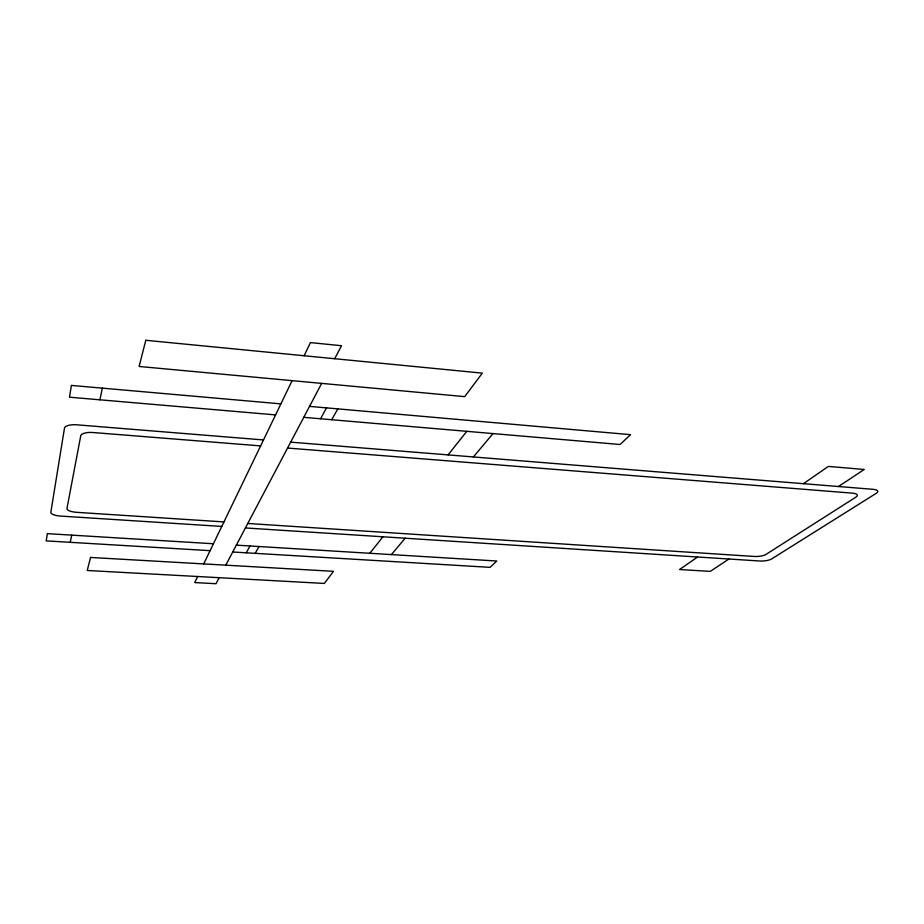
<?xml version="1.0" encoding="UTF-8"?>
<svg xmlns="http://www.w3.org/2000/svg" width="924" height="924" viewBox="0 0 924 924"><rect width="100%" height="100%" fill="white"/><g stroke="black" fill="none" stroke-linecap="round" stroke-linejoin="round"><path stroke-width="1.39" d="M70.224 542.319L71.725 535.123M99.907 399.803L102.333 388.138M197.62 576.507L194.698 582.57L215.997 583.714L219.173 577.685M203.696 563.917L292.1 380.642M304.112 355.74L310.452 342.596L341.534 345.715L334.673 358.72M225.779 565.176L321.668 383.391M246.211 552.806L249.988 545.98M320.536 418.768L326.565 407.888M255.163 553.337L259.055 546.534M331.658 419.715L337.861 408.882M369.796 553.291L382.929 536.786M448.071 454.897L466.805 431.335M391.406 554.596L405.162 538.218M473.388 456.941L493.012 433.587M697.597 557.01L679.544 569.519L710.233 571.402L728.932 559.02M803.441 483.679L828.366 466.412L864.229 469.461L838.472 486.521M210.095 550.658L46.2 540.887L47.378 533.645L213.421 543.762M232.721 551.998L490.078 567.348L496.766 561.018L236.336 545.148M223.955 521.921L76.473 512.312A10.199 3.246 2.9 0 1 66.955 508.454L80.758 435.735A11.492 4.146 3.4 0 1 93.093 432.524L260.626 445.899M247.771 523.469L754.227 556.456A8.813 2.529 -5.2 0 0 766.019 554.4L856.017 497.054A9.921 3.084 -6.6 0 0 852.506 493.162L287.549 448.048M221.783 526.437L60.418 516.066A10.164 3.199 3 0 1 50.843 512.254L64.484 428.112A11.677 4.239 3.7 0 1 76.9 424.821L263.49 439.94M245.403 527.951L759.863 561.007A8.72 2.472 -5.2 0 0 771.552 558.985L876.356 493.254A10.002 3.107 -6.8 0 0 872.984 489.316L290.667 442.146M275.571 414.899L69.485 397.193L71.402 385.412L280.896 403.869M303.765 417.325L620.085 444.502L630.503 434.661L309.528 406.387M90.552 557.449L87.237 570.478L324.382 583.437L333.483 571.321L90.552 557.449M145.784 340.286L139.12 366.47L464.691 396.639L482.34 373.134L145.784 340.286"/></g></svg>
